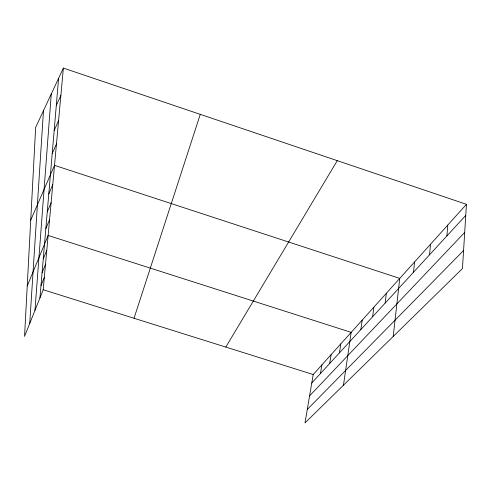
<?xml version="1.0" encoding="UTF-8"?>
<svg xmlns="http://www.w3.org/2000/svg" width="491" height="491" viewBox="0 0 491 491"><rect width="100%" height="100%" fill="white"/><g stroke="black" fill="none" stroke-linecap="round" stroke-linejoin="round"><path stroke-width="0.74" d="M466.45 204.317L462.454 268.565L304.985 422.923L313.215 374.523L466.45 204.317L63.364 68.077L35.659 127.39L24.55 336.409L43.202 289.745L63.364 68.077M29.736 323.44L43.472 110.671M34.965 310.349L51.267 93.977M446.92 235.889L447.755 225.087M39.949 297.896L58.607 78.272M429.557 254.786L430.509 244.236M413.502 272.26L414.557 261.955M393.205 336.445L399.754 278.397L54.519 165.357L30.73 220.134M385.171 303.094L386.374 293.262M372.614 316.769L373.872 307.151M360.854 329.565L362.162 320.157M343.454 385.214L351.169 332.364L48.143 235.441L27.232 285.965M339.453 352.857L340.828 343.847M329.688 363.487L331.094 354.668M320.476 373.51L321.9 364.874M134.031 318.266L200.273 114.354M40.986 285.658L44.331 277.347M42.091 272.677L45.528 264.213M43.257 258.898L46.792 250.269M45.835 228.603L49.579 219.643M47.253 211.903L51.113 202.771M48.769 194.025L52.758 184.72M52.212 153.536L56.471 143.875M54.17 130.496L58.582 120.651M56.293 105.497L60.872 95.475M225.817 347.082L337.268 160.655M311.773 382.986L465.763 215.377M309.575 395.906L464.707 232.409M307.268 409.482L463.578 250.484M43.202 289.745L313.215 374.523"/></g></svg>
